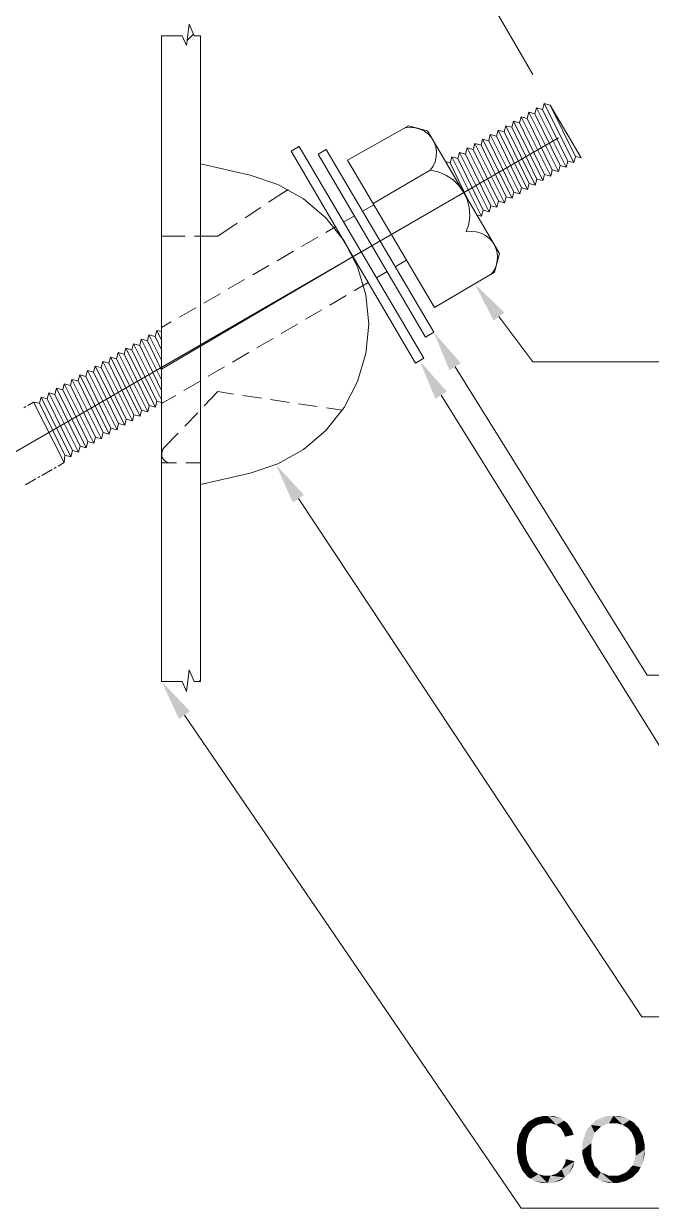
# Model space of a CAD drawing. Header units: millimetres. Extents: x 2 to 579, y 1 to 405.
# Drawn here: x 252.94 to 261.29, y 116.63 to 132.38 of the extents above; entities that cross this region are included whole.
import ezdxf

# ---------------------------------------------------------------- set-up
doc = ezdxf.new("R2010")
doc.units = ezdxf.units.MM
doc.linetypes.add('XKITLINE00', pattern=[0])
doc.layers.add('LinkedObject', color=7, linetype='Continuous', lineweight=0)

# ---------------------------------------------------------------- blocks, each defined once
blk = doc.blocks.new('*A4')
at = {"layer": 'LinkedObject'}
for color, points in [(6, [(259.334, 128.539), (259.19, 128.432), (258.94, 128.919)]), (6, [(258.756, 127.865), (258.604, 127.77), (258.395, 128.276)]), (6, [(258.569, 127.487), (258.416, 127.392), (258.207, 127.898)]), (6, [(256.671, 126.113), (256.521, 126.014), (256.298, 126.514)]), (6, [(255.157, 123.234), (255.008, 123.133), (254.778, 123.63)]), (7, [(259.854, 117.855), (259.859, 117.757), (259.749, 117.829)]), (7, [(259.911, 117.855), (259.859, 117.757), (259.854, 117.855)]), (7, [(259.859, 117.757), (259.911, 117.855), (259.908, 117.757)]), (7, [(259.911, 117.855), (259.952, 117.757), (259.908, 117.757)]), (7, [(260.085, 117.822), (259.911, 117.855), (259.976, 117.855)]), (7, [(260.129, 117.789), (259.911, 117.855), (260.085, 117.822)]), (7, [(260.024, 117.736), (259.911, 117.855), (260.129, 117.789)]), (7, [(259.952, 117.757), (259.911, 117.855), (260.024, 117.736)]), (7, [(260.694, 117.855), (260.487, 117.733), (260.545, 117.794)]), (7, [(260.785, 117.855), (260.487, 117.733), (260.694, 117.855)]), (7, [(260.725, 117.756), (260.487, 117.733), (260.785, 117.855)]), (7, [(260.725, 117.756), (260.785, 117.855), (260.786, 117.756)]), (7, [(260.785, 117.855), (260.829, 117.756), (260.786, 117.756)]), (7, [(260.953, 117.826), (260.785, 117.855), (260.845, 117.855)]), (7, [(261.001, 117.798), (260.785, 117.855), (260.953, 117.826)]), (7, [(260.906, 117.735), (260.785, 117.855), (261.001, 117.798)]), (7, [(260.829, 117.756), (260.785, 117.855), (260.906, 117.735)]), (7, [(259.581, 117.7), (259.709, 117.686), (259.555, 117.65)]), (7, [(259.654, 117.777), (259.709, 117.686), (259.581, 117.7)]), (7, [(259.702, 117.803), (259.709, 117.686), (259.654, 117.777)]), (7, [(259.749, 117.829), (259.859, 117.757), (259.702, 117.803)]), (7, [(259.702, 117.803), (259.859, 117.757), (259.775, 117.733)]), (7, [(259.709, 117.686), (259.702, 117.803), (259.742, 117.71)]), (7, [(259.742, 117.71), (259.702, 117.803), (259.775, 117.733)]), (7, [(260.024, 117.736), (260.129, 117.789), (260.052, 117.714)]), (7, [(260.129, 117.789), (260.081, 117.693), (260.052, 117.714)]), (7, [(260.081, 117.693), (260.129, 117.789), (260.124, 117.624)]), (7, [(260.124, 117.624), (260.129, 117.789), (260.252, 117.603)]), (7, [(260.234, 117.663), (260.129, 117.789), (260.173, 117.756)]), (7, [(260.252, 117.603), (260.129, 117.789), (260.234, 117.663)]), (7, [(260.487, 117.733), (260.372, 117.397), (260.43, 117.673)]), (7, [(260.533, 117.631), (260.372, 117.397), (260.487, 117.733)]), (7, [(260.621, 117.715), (260.487, 117.733), (260.725, 117.756)]), (7, [(260.487, 117.733), (260.621, 117.715), (260.577, 117.673)]), (7, [(260.533, 117.631), (260.487, 117.733), (260.577, 117.673)]), (7, [(260.906, 117.735), (261.001, 117.798), (260.94, 117.713)]), (7, [(261.001, 117.798), (260.975, 117.692), (260.94, 117.713)]), (7, [(260.975, 117.692), (261.001, 117.798), (261.027, 117.631)]), (7, [(261.122, 117.69), (261.001, 117.798), (261.049, 117.769)]), (7, [(261.147, 117.639), (261.001, 117.798), (261.122, 117.69)]), (7, [(261.027, 117.631), (261.001, 117.798), (261.147, 117.639)]), (7, [(259.635, 117.541), (259.503, 117.482), (259.529, 117.6)]), (7, [(259.621, 117.458), (259.503, 117.482), (259.635, 117.541)]), (7, [(259.648, 117.581), (259.529, 117.6), (259.555, 117.65)]), (7, [(259.635, 117.541), (259.529, 117.6), (259.648, 117.581)]), (7, [(259.555, 117.65), (259.709, 117.686), (259.662, 117.622)]), (7, [(259.648, 117.581), (259.555, 117.65), (259.662, 117.622)]), (7, [(260.124, 117.624), (260.252, 117.603), (260.139, 117.577)]), (7, [(260.43, 117.673), (260.372, 117.397), (260.372, 117.504)]), (7, [(260.489, 117.492), (260.372, 117.397), (260.533, 117.631)]), (7, [(261.027, 117.631), (261.147, 117.639), (261.045, 117.591)]), (7, [(261.147, 117.639), (261.062, 117.552), (261.045, 117.591)]), (7, [(261.062, 117.552), (261.147, 117.639), (261.08, 117.46)]), (7, [(261.08, 117.46), (261.147, 117.639), (261.198, 117.472)]), (7, [(261.198, 117.472), (261.147, 117.639), (261.173, 117.587)]), (7, [(259.503, 117.482), (259.621, 117.458), (259.503, 117.415)]), (7, [(259.503, 117.415), (259.621, 117.458), (259.621, 117.415)]), (7, [(259.621, 117.415), (259.503, 117.353), (259.503, 117.415)]), (7, [(259.621, 117.36), (259.503, 117.353), (259.621, 117.415)]), (7, [(260.372, 117.397), (260.489, 117.492), (260.489, 117.395)]), (7, [(260.372, 117.397), (260.489, 117.317), (260.372, 117.34)]), (7, [(260.489, 117.317), (260.372, 117.397), (260.489, 117.395)]), (7, [(261.039, 117.195), (261.198, 117.407), (261.145, 117.172)]), (7, [(261.08, 117.324), (261.198, 117.407), (261.039, 117.195)]), (7, [(261.08, 117.407), (261.198, 117.472), (261.198, 117.407)]), (7, [(261.08, 117.46), (261.198, 117.472), (261.08, 117.407)]), (7, [(261.198, 117.407), (261.08, 117.324), (261.08, 117.407)]), (7, [(261.145, 117.172), (261.198, 117.407), (261.171, 117.224)]), (7, [(261.171, 117.224), (261.198, 117.407), (261.198, 117.341)]), (7, [(259.621, 117.36), (259.549, 117.183), (259.503, 117.353)]), (7, [(259.503, 117.353), (259.549, 117.183), (259.526, 117.237)]), (7, [(259.637, 117.264), (259.549, 117.183), (259.621, 117.36)]), (7, [(259.549, 117.183), (259.637, 117.264), (259.653, 117.223)]), (7, [(259.669, 117.182), (259.549, 117.183), (259.653, 117.223)]), (7, [(260.095, 117.142), (260.266, 117.25), (260.137, 117.036)]), (7, [(260.141, 117.225), (260.266, 117.25), (260.095, 117.142)]), (7, [(260.137, 117.036), (260.266, 117.25), (260.184, 117.073)]), (7, [(260.266, 117.25), (260.141, 117.225), (260.152, 117.279)]), (7, [(260.184, 117.073), (260.266, 117.25), (260.248, 117.18)]), (7, [(260.372, 117.34), (260.489, 117.317), (260.397, 117.232)]), (7, [(260.397, 117.232), (260.489, 117.317), (260.421, 117.181)]), (7, [(260.421, 117.181), (260.489, 117.317), (260.531, 117.194)]), (7, [(259.549, 117.183), (259.682, 117.018), (259.572, 117.129)]), (7, [(259.669, 117.182), (259.682, 117.018), (259.549, 117.183)]), (7, [(259.572, 117.129), (259.682, 117.018), (259.638, 117.047)]), (7, [(259.719, 117.12), (259.682, 117.018), (259.669, 117.182)]), (7, [(259.682, 117.018), (259.719, 117.12), (259.753, 117.1)]), (7, [(259.787, 117.08), (259.682, 117.018), (259.753, 117.1)]), (7, [(259.787, 117.08), (259.909, 116.962), (259.682, 117.018)]), (7, [(259.86, 117.059), (259.909, 116.962), (259.787, 117.08)]), (7, [(259.909, 116.962), (259.86, 117.059), (259.9, 117.059)]), (7, [(259.948, 117.059), (259.909, 116.962), (259.9, 117.059)]), (7, [(259.948, 117.059), (260.137, 117.036), (259.909, 116.962)]), (7, [(260.029, 117.087), (260.137, 117.036), (259.948, 117.059)]), (7, [(260.137, 117.036), (260.029, 117.087), (260.062, 117.115)]), (7, [(260.095, 117.142), (260.137, 117.036), (260.062, 117.115)]), (7, [(260.531, 117.194), (260.519, 117.05), (260.421, 117.181)]), (7, [(260.421, 117.181), (260.519, 117.05), (260.446, 117.13)]), (7, [(260.573, 117.149), (260.519, 117.05), (260.531, 117.194)]), (7, [(260.519, 117.05), (260.573, 117.149), (260.567, 117.021)]), (7, [(260.567, 117.021), (260.573, 117.149), (260.615, 117.104)]), (7, [(260.615, 117.104), (260.785, 116.962), (260.567, 117.021)]), (7, [(260.721, 117.059), (260.785, 116.962), (260.615, 117.104)]), (7, [(260.785, 116.962), (260.721, 117.059), (260.784, 117.059)]), (7, [(260.849, 117.059), (260.785, 116.962), (260.784, 117.059)]), (7, [(260.785, 116.962), (260.849, 117.059), (260.841, 116.962)]), (7, [(260.841, 116.962), (260.849, 117.059), (260.946, 116.988)]), (7, [(260.995, 117.015), (260.849, 117.059), (260.955, 117.105)]), (7, [(260.946, 116.988), (260.849, 117.059), (260.995, 117.015)]), (7, [(260.997, 117.15), (261.043, 117.042), (260.955, 117.105)]), (7, [(260.955, 117.105), (261.043, 117.042), (260.995, 117.015)]), (7, [(261.145, 117.172), (260.997, 117.15), (261.039, 117.195)]), (7, [(261.118, 117.12), (260.997, 117.15), (261.145, 117.172)]), (7, [(261.043, 117.042), (260.997, 117.15), (261.118, 117.12)]), (7, [(259.682, 117.018), (259.909, 116.962), (259.726, 116.99)]), (7, [(259.726, 116.99), (259.909, 116.962), (259.839, 116.962)]), (7, [(259.909, 116.962), (260.137, 117.036), (259.976, 116.962)]), (7, [(259.976, 116.962), (260.137, 117.036), (260.091, 116.999)]), (7, [(260.567, 117.021), (260.785, 116.962), (260.615, 116.991)]), (7, [(260.615, 116.991), (260.785, 116.962), (260.724, 116.962)])]:
    blk.add_hatch(color=color, dxfattribs=at).paths.add_polyline_path(points, flags=17)
at = {"layer": 'LinkedObject', "color": 6, "linetype": 'XKITLINE00', "lineweight": 0}
for p, q in [((259.713, 131.703), (255.357, 139.24)), ((245.231, 122.294), (260.052, 130.86)), ((259.262, 128.485), (259.71, 127.884)), ((258.68, 127.818), (261.233, 123.714)), ((259.71, 127.884), (268.245, 127.884)), ((258.492, 127.439), (262.103, 121.635)), ((256.596, 126.064), (261.161, 119.17)), ((261.233, 123.714), (271.035, 123.714)), ((255.082, 123.184), (259.556, 116.625)), ((261.161, 119.17), (273.659, 119.17)), ((259.556, 116.625), (274.07, 116.625))]:
    blk.add_line(p, q, dxfattribs=at)
at = {"layer": 'LinkedObject', "color": 7, "linetype": 'XKITLINE00', "lineweight": 0}
for p, q in [((255.142, 132.375), (255.109, 132.088)), ((255.212, 132.219), (255.142, 132.375)), ((254.778, 123.63), (254.778, 132.219)), ((254.778, 132.219), (255.052, 132.219)), ((255.109, 132.088), (255.052, 132.219)), ((255.202, 132.242), (255.117, 132.157)), ((255.212, 132.219), (255.296, 132.219)), ((255.296, 132.219), (255.296, 123.63)), ((260.163, 130.924), (260.163, 130.924)), ((255.296, 130.517), (255.954, 130.366)), ((256.324, 130.242), (255.954, 130.366)), ((256.663, 130.05), (256.324, 130.242)), ((256.96, 129.797), (256.663, 130.05)), ((257.203, 129.492), (256.96, 129.797)), ((257.383, 129.146), (257.203, 129.492)), ((257.493, 128.772), (257.383, 129.146)), ((257.531, 128.384), (257.493, 128.772)), ((257.493, 127.995), (257.531, 128.384)), ((257.383, 127.621), (257.493, 127.995)), ((257.203, 127.276), (257.383, 127.621)), ((256.96, 126.97), (257.203, 127.276)), ((256.663, 126.717), (256.96, 126.97)), ((256.324, 126.525), (256.663, 126.717)), ((255.954, 126.401), (256.324, 126.525)), ((255.296, 126.25), (255.954, 126.401))]:
    blk.add_line(p, q, dxfattribs=at)
at = {"layer": 'LinkedObject', "color": 1, "linetype": 'XKITLINE00', "lineweight": 0}
for p, q in [((259.739, 131.18), (259.761, 131.26)), ((259.761, 131.26), (259.842, 131.239)), ((260.154, 130.472), (259.761, 131.26)), ((259.842, 131.239), (259.863, 131.319)), ((259.842, 131.239), (260.175, 130.553)), ((259.863, 131.319), (259.944, 131.298)), ((260.256, 130.532), (259.863, 131.319)), ((259.944, 131.298), (260.277, 130.613)), ((259.944, 131.298), (260.356, 130.596)), ((259.432, 131.002), (259.453, 131.082)), ((259.847, 130.293), (259.453, 131.082)), ((259.453, 131.082), (259.535, 131.061)), ((259.535, 131.061), (259.556, 131.142)), ((259.949, 130.353), (259.556, 131.142)), ((259.556, 131.142), (259.637, 131.12)), ((259.637, 131.12), (259.658, 131.201)), ((259.637, 131.12), (259.971, 130.434)), ((259.658, 131.201), (259.739, 131.18)), ((260.052, 130.413), (259.658, 131.201)), ((259.739, 131.18), (260.073, 130.494)), ((259.227, 130.883), (259.249, 130.964)), ((259.249, 130.964), (259.33, 130.942)), ((259.643, 130.173), (259.249, 130.964)), ((259.33, 130.942), (259.351, 131.023)), ((259.33, 130.942), (259.664, 130.254)), ((259.745, 130.233), (259.351, 131.023)), ((259.351, 131.023), (259.432, 131.002)), ((259.432, 131.002), (259.766, 130.314)), ((259.535, 131.061), (259.869, 130.374)), ((258.92, 130.705), (258.941, 130.786)), ((259.335, 129.998), (258.941, 130.786)), ((258.941, 130.786), (259.023, 130.765)), ((259.023, 130.765), (259.044, 130.845)), ((259.023, 130.765), (259.356, 130.079)), ((259.437, 130.058), (259.044, 130.845)), ((259.044, 130.845), (259.125, 130.824)), ((259.125, 130.824), (259.146, 130.905)), ((259.125, 130.824), (259.458, 130.139)), ((259.539, 130.117), (259.146, 130.905)), ((259.146, 130.905), (259.227, 130.883)), ((259.227, 130.883), (259.56, 130.198)), ((256.499, 130.686), (256.604, 130.747)), ((258.152, 127.865), (256.499, 130.686)), ((256.604, 130.747), (258.262, 127.931)), ((258.613, 130.528), (258.634, 130.608)), ((259.029, 129.818), (258.634, 130.608)), ((258.634, 130.608), (258.715, 130.587)), ((258.715, 130.587), (258.737, 130.667)), ((259.131, 129.878), (258.737, 130.667)), ((258.737, 130.667), (258.818, 130.646)), ((258.818, 130.646), (258.839, 130.727)), ((258.818, 130.646), (259.152, 129.959)), ((259.233, 129.938), (258.839, 130.727)), ((258.839, 130.727), (258.92, 130.705)), ((258.92, 130.705), (259.254, 130.019)), ((260.256, 130.532), (260.277, 130.613)), ((260.356, 130.596), (260.277, 130.613)), ((258.555, 130.543), (258.613, 130.528)), ((258.613, 130.528), (258.853, 130.034)), ((258.715, 130.587), (259.05, 129.899)), ((260.052, 130.413), (260.073, 130.494)), ((260.073, 130.494), (260.154, 130.472)), ((260.154, 130.472), (260.175, 130.553)), ((260.175, 130.553), (260.256, 130.532)), ((259.745, 130.233), (259.766, 130.314)), ((259.766, 130.314), (259.847, 130.293)), ((259.847, 130.293), (259.869, 130.374)), ((259.869, 130.374), (259.949, 130.353)), ((259.949, 130.353), (259.971, 130.434)), ((259.971, 130.434), (260.052, 130.413)), ((256.458, 130.176), (256.199, 130.004)), ((259.437, 130.058), (259.458, 130.139)), ((259.458, 130.139), (259.539, 130.117)), ((259.539, 130.117), (259.56, 130.198)), ((259.562, 130.195), (259.643, 130.173)), ((259.643, 130.173), (259.664, 130.254)), ((259.664, 130.254), (259.745, 130.233)), ((259.233, 129.938), (259.254, 130.019)), ((259.254, 130.019), (259.335, 129.998)), ((259.335, 129.998), (259.356, 130.079)), ((259.356, 130.079), (259.437, 130.058)), ((256.095, 129.935), (255.887, 129.796)), ((258.971, 129.833), (259.029, 129.818)), ((259.029, 129.818), (259.05, 129.899)), ((259.05, 129.899), (259.131, 129.878)), ((259.131, 129.878), (259.152, 129.959)), ((259.152, 129.959), (259.233, 129.938)), ((255.783, 129.727), (255.524, 129.554)), ((255.089, 129.554), (254.778, 129.554)), ((255.524, 129.554), (255.214, 129.554)), ((254.691, 128.221), (254.713, 128.301)), ((254.713, 128.301), (254.778, 128.284)), ((254.778, 128.171), (254.713, 128.301)), ((254.384, 128.043), (254.406, 128.124)), ((254.406, 128.124), (254.487, 128.102)), ((254.778, 127.378), (254.406, 128.124)), ((254.487, 128.102), (254.508, 128.183)), ((254.487, 128.102), (254.778, 127.503)), ((254.508, 128.183), (254.589, 128.162)), ((254.778, 127.642), (254.508, 128.183)), ((254.589, 128.162), (254.61, 128.242)), ((254.589, 128.162), (254.778, 127.773)), ((254.61, 128.242), (254.691, 128.221)), ((254.778, 127.906), (254.61, 128.242)), ((254.691, 128.221), (254.778, 128.043)), ((254.077, 127.865), (254.098, 127.946)), ((254.098, 127.946), (254.18, 127.924)), ((254.491, 127.159), (254.098, 127.946)), ((254.18, 127.924), (254.201, 128.005)), ((254.201, 128.005), (254.282, 127.984)), ((254.593, 127.219), (254.201, 128.005)), ((254.282, 127.984), (254.303, 128.064)), ((254.282, 127.984), (254.614, 127.3)), ((254.303, 128.064), (254.384, 128.043)), ((254.695, 127.279), (254.303, 128.064)), ((254.384, 128.043), (254.716, 127.36)), ((258.152, 127.865), (258.262, 127.931)), ((253.872, 127.747), (253.894, 127.827)), ((253.894, 127.827), (253.975, 127.806)), ((254.287, 127.04), (253.894, 127.827)), ((253.975, 127.806), (253.996, 127.887)), ((253.975, 127.806), (254.308, 127.121)), ((253.996, 127.887), (254.077, 127.865)), ((254.389, 127.099), (253.996, 127.887)), ((254.077, 127.865), (254.41, 127.18)), ((254.18, 127.924), (254.512, 127.24)), ((253.565, 127.569), (253.586, 127.649)), ((253.586, 127.649), (253.668, 127.628)), ((253.98, 126.86), (253.586, 127.649)), ((253.668, 127.628), (253.689, 127.709)), ((253.668, 127.628), (254.002, 126.941)), ((253.689, 127.709), (253.77, 127.687)), ((254.082, 126.92), (253.689, 127.709)), ((253.77, 127.687), (253.791, 127.768)), ((253.77, 127.687), (254.104, 127.001)), ((253.791, 127.768), (253.872, 127.747)), ((254.185, 126.98), (253.791, 127.768)), ((253.872, 127.747), (254.206, 127.061)), ((253.258, 127.391), (253.279, 127.472)), ((253.279, 127.472), (253.36, 127.45)), ((253.674, 126.681), (253.279, 127.472)), ((253.36, 127.45), (253.382, 127.531)), ((253.382, 127.531), (253.463, 127.51)), ((253.776, 126.741), (253.382, 127.531)), ((253.463, 127.51), (253.484, 127.59)), ((253.463, 127.51), (253.797, 126.821)), ((253.484, 127.59), (253.565, 127.569)), ((253.878, 126.8), (253.484, 127.59)), ((253.565, 127.569), (253.899, 126.881)), ((255.343, 127.296), (255.524, 127.486)), ((255.733, 127.454), (255.524, 127.486)), ((253.077, 127.348), (253.156, 127.332)), ((253.481, 126.542), (253.077, 127.348)), ((253.156, 127.332), (253.177, 127.412)), ((253.156, 127.332), (253.491, 126.642)), ((253.177, 127.412), (253.258, 127.391)), ((253.572, 126.621), (253.177, 127.412)), ((253.258, 127.391), (253.593, 126.702)), ((253.36, 127.45), (253.695, 126.762)), ((254.593, 127.219), (254.614, 127.3)), ((254.614, 127.3), (254.695, 127.279)), ((254.695, 127.279), (254.716, 127.36)), ((254.716, 127.36), (254.778, 127.344)), ((254.783, 127.346), (254.778, 127.341)), ((256.104, 127.399), (255.856, 127.436)), ((256.474, 127.343), (256.227, 127.38)), ((256.845, 127.288), (256.598, 127.325)), ((254.389, 127.099), (254.41, 127.18)), ((254.41, 127.18), (254.491, 127.159)), ((254.491, 127.159), (254.512, 127.24)), ((254.512, 127.24), (254.593, 127.219)), ((255.085, 127.025), (255.257, 127.206)), ((257.178, 127.238), (256.969, 127.269)), ((254.082, 126.92), (254.104, 127.001)), ((254.104, 127.001), (254.185, 126.98)), ((254.185, 126.98), (254.206, 127.061)), ((254.206, 127.061), (254.287, 127.04)), ((254.287, 127.04), (254.308, 127.121)), ((254.308, 127.121), (254.389, 127.099)), ((253.878, 126.8), (253.899, 126.881)), ((253.899, 126.881), (253.98, 126.86)), ((253.98, 126.86), (254.002, 126.941)), ((254.002, 126.941), (254.082, 126.92)), ((254.818, 126.746), (254.998, 126.935)), ((253.572, 126.621), (253.593, 126.702)), ((253.593, 126.702), (253.674, 126.681)), ((253.674, 126.681), (253.695, 126.762)), ((253.695, 126.762), (253.776, 126.741)), ((253.776, 126.741), (253.797, 126.821)), ((253.797, 126.821), (253.878, 126.8)), ((254.783, 126.691), (254.779, 126.669)), ((254.779, 126.669), (254.779, 126.647)), ((254.791, 126.711), (254.783, 126.691)), ((254.803, 126.729), (254.791, 126.711)), ((254.818, 126.746), (254.803, 126.729)), ((253.481, 126.542), (253.491, 126.642)), ((253.491, 126.642), (253.572, 126.621)), ((254.975, 126.539), (254.778, 126.539)), ((254.779, 126.647), (254.782, 126.625)), ((254.782, 126.625), (254.79, 126.605)), ((254.79, 126.605), (254.802, 126.586)), ((254.802, 126.586), (254.816, 126.57)), ((254.816, 126.57), (254.834, 126.557)), ((254.834, 126.557), (254.853, 126.547)), ((254.853, 126.547), (254.875, 126.541)), ((254.875, 126.541), (254.896, 126.539)), ((255.296, 126.539), (255.1, 126.539))]:
    blk.add_line(p, q, dxfattribs=at)
at = {"layer": 'LinkedObject', "color": 3, "linetype": 'XKITLINE00', "lineweight": 0}
for p, q in [((258.058, 131.022), (257.249, 130.565)), ((258.082, 131.001), (258.016, 130.994)), ((258.313, 130.955), (258.058, 131.022)), ((258.148, 130.996), (258.082, 131.001)), ((258.212, 130.979), (258.148, 130.996)), ((258.271, 130.949), (258.212, 130.979)), ((258.324, 130.909), (258.271, 130.949)), ((259.269, 129.324), (258.313, 130.955)), ((258.368, 130.859), (258.324, 130.909)), ((258.401, 130.802), (258.368, 130.859)), ((258.423, 130.74), (258.401, 130.802)), ((258.413, 130.544), (258.429, 130.608)), ((258.432, 130.674), (258.423, 130.74)), ((258.429, 130.608), (258.432, 130.674)), ((257.249, 130.565), (258.404, 128.605)), ((258.347, 130.43), (258.386, 130.484)), ((258.386, 130.484), (258.413, 130.544)), ((258.347, 130.43), (257.59, 129.988)), ((258.454, 130.408), (258.347, 130.43)), ((258.556, 130.366), (258.454, 130.408)), ((258.648, 130.306), (258.556, 130.366)), ((258.728, 130.23), (258.648, 130.306)), ((258.792, 130.14), (258.728, 130.23)), ((258.839, 130.04), (258.792, 130.14)), ((258.866, 129.934), (258.839, 130.04)), ((258.86, 129.715), (258.873, 129.824)), ((258.873, 129.824), (258.866, 129.934)), ((258.827, 129.61), (258.86, 129.715)), ((258.893, 129.618), (258.827, 129.61)), ((258.959, 129.612), (258.893, 129.618)), ((259.023, 129.595), (258.959, 129.612)), ((259.082, 129.565), (259.023, 129.595)), ((259.135, 129.525), (259.082, 129.565)), ((259.179, 129.475), (259.135, 129.525)), ((259.212, 129.418), (259.179, 129.475)), ((259.234, 129.356), (259.212, 129.418)), ((259.243, 129.29), (259.234, 129.356)), ((259.269, 129.324), (259.203, 129.073)), ((259.224, 129.16), (259.24, 129.224)), ((259.24, 129.224), (259.243, 129.29)), ((259.203, 129.073), (258.404, 128.605)), ((259.158, 129.046), (259.197, 129.1)), ((259.197, 129.1), (259.224, 129.16))]:
    blk.add_line(p, q, dxfattribs=at)
at = {"layer": 'LinkedObject', "color": 2, "linetype": 'XKITLINE00', "lineweight": 0}
for p, q in [((256.859, 130.644), (256.964, 130.706)), ((258.284, 128.212), (256.859, 130.644)), ((256.964, 130.706), (258.395, 128.276)), ((258.284, 128.212), (258.395, 128.276))]:
    blk.add_line(p, q, dxfattribs=at)
at = {"layer": 'LinkedObject', "color": 4, "linetype": 'XKITLINE00', "lineweight": 0}
for p, q in [((257.34, 129.823), (257.197, 129.74)), ((257.599, 129.972), (257.448, 129.885)), ((257.09, 129.677), (256.962, 129.603)), ((256.854, 129.541), (256.637, 129.415)), ((256.529, 129.353), (256.313, 129.228)), ((254.778, 127.784), (257.43, 129.345)), ((257.882, 129.147), (258.033, 129.235)), ((256.204, 129.165), (255.988, 129.04)), ((257.633, 129), (257.774, 129.083)), ((255.88, 128.977), (255.664, 128.852)), ((257.337, 128.827), (257.524, 128.937)), ((255.555, 128.789), (255.339, 128.664)), ((257.014, 128.638), (257.23, 128.764)), ((255.231, 128.601), (255.014, 128.476)), ((256.69, 128.448), (256.906, 128.575)), ((254.906, 128.413), (254.778, 128.339)), ((256.367, 128.259), (256.582, 128.385)), ((256.043, 128.069), (256.259, 128.195)), ((255.72, 127.879), (255.935, 128.006)), ((255.396, 127.69), (255.612, 127.816)), ((255.073, 127.5), (255.288, 127.627)), ((254.778, 127.328), (254.965, 127.437))]:
    blk.add_line(p, q, dxfattribs=at)
at = {"layer": 'LinkedObject', "color": 9, "linetype": 'XKITLINE00', "lineweight": 0}
for p, q in [((253.001, 127.304), (253.077, 127.348)), ((252.947, 127.273), (252.974, 127.288)), ((253.402, 126.497), (253.481, 126.542)), ((253.132, 126.34), (253.159, 126.356)), ((253.186, 126.372), (253.321, 126.45)), ((253.348, 126.465), (253.375, 126.481)), ((252.969, 126.246), (253.105, 126.325)), ((255.142, 123.786), (255.109, 123.499)), ((255.212, 123.63), (255.142, 123.786)), ((255.052, 123.63), (254.778, 123.63)), ((255.109, 123.499), (255.052, 123.63)), ((255.296, 123.63), (255.212, 123.63)), ((255.296, 123.647), (255.279, 123.63))]:
    blk.add_line(p, q, dxfattribs=at)

msp = doc.modelspace()

# ---------------------------------------------------------------- block references
at = {"lineweight": 0}
msp.add_blockref('*A4', (0, 0), dxfattribs=at)

doc.saveas('drawing.dxf')
